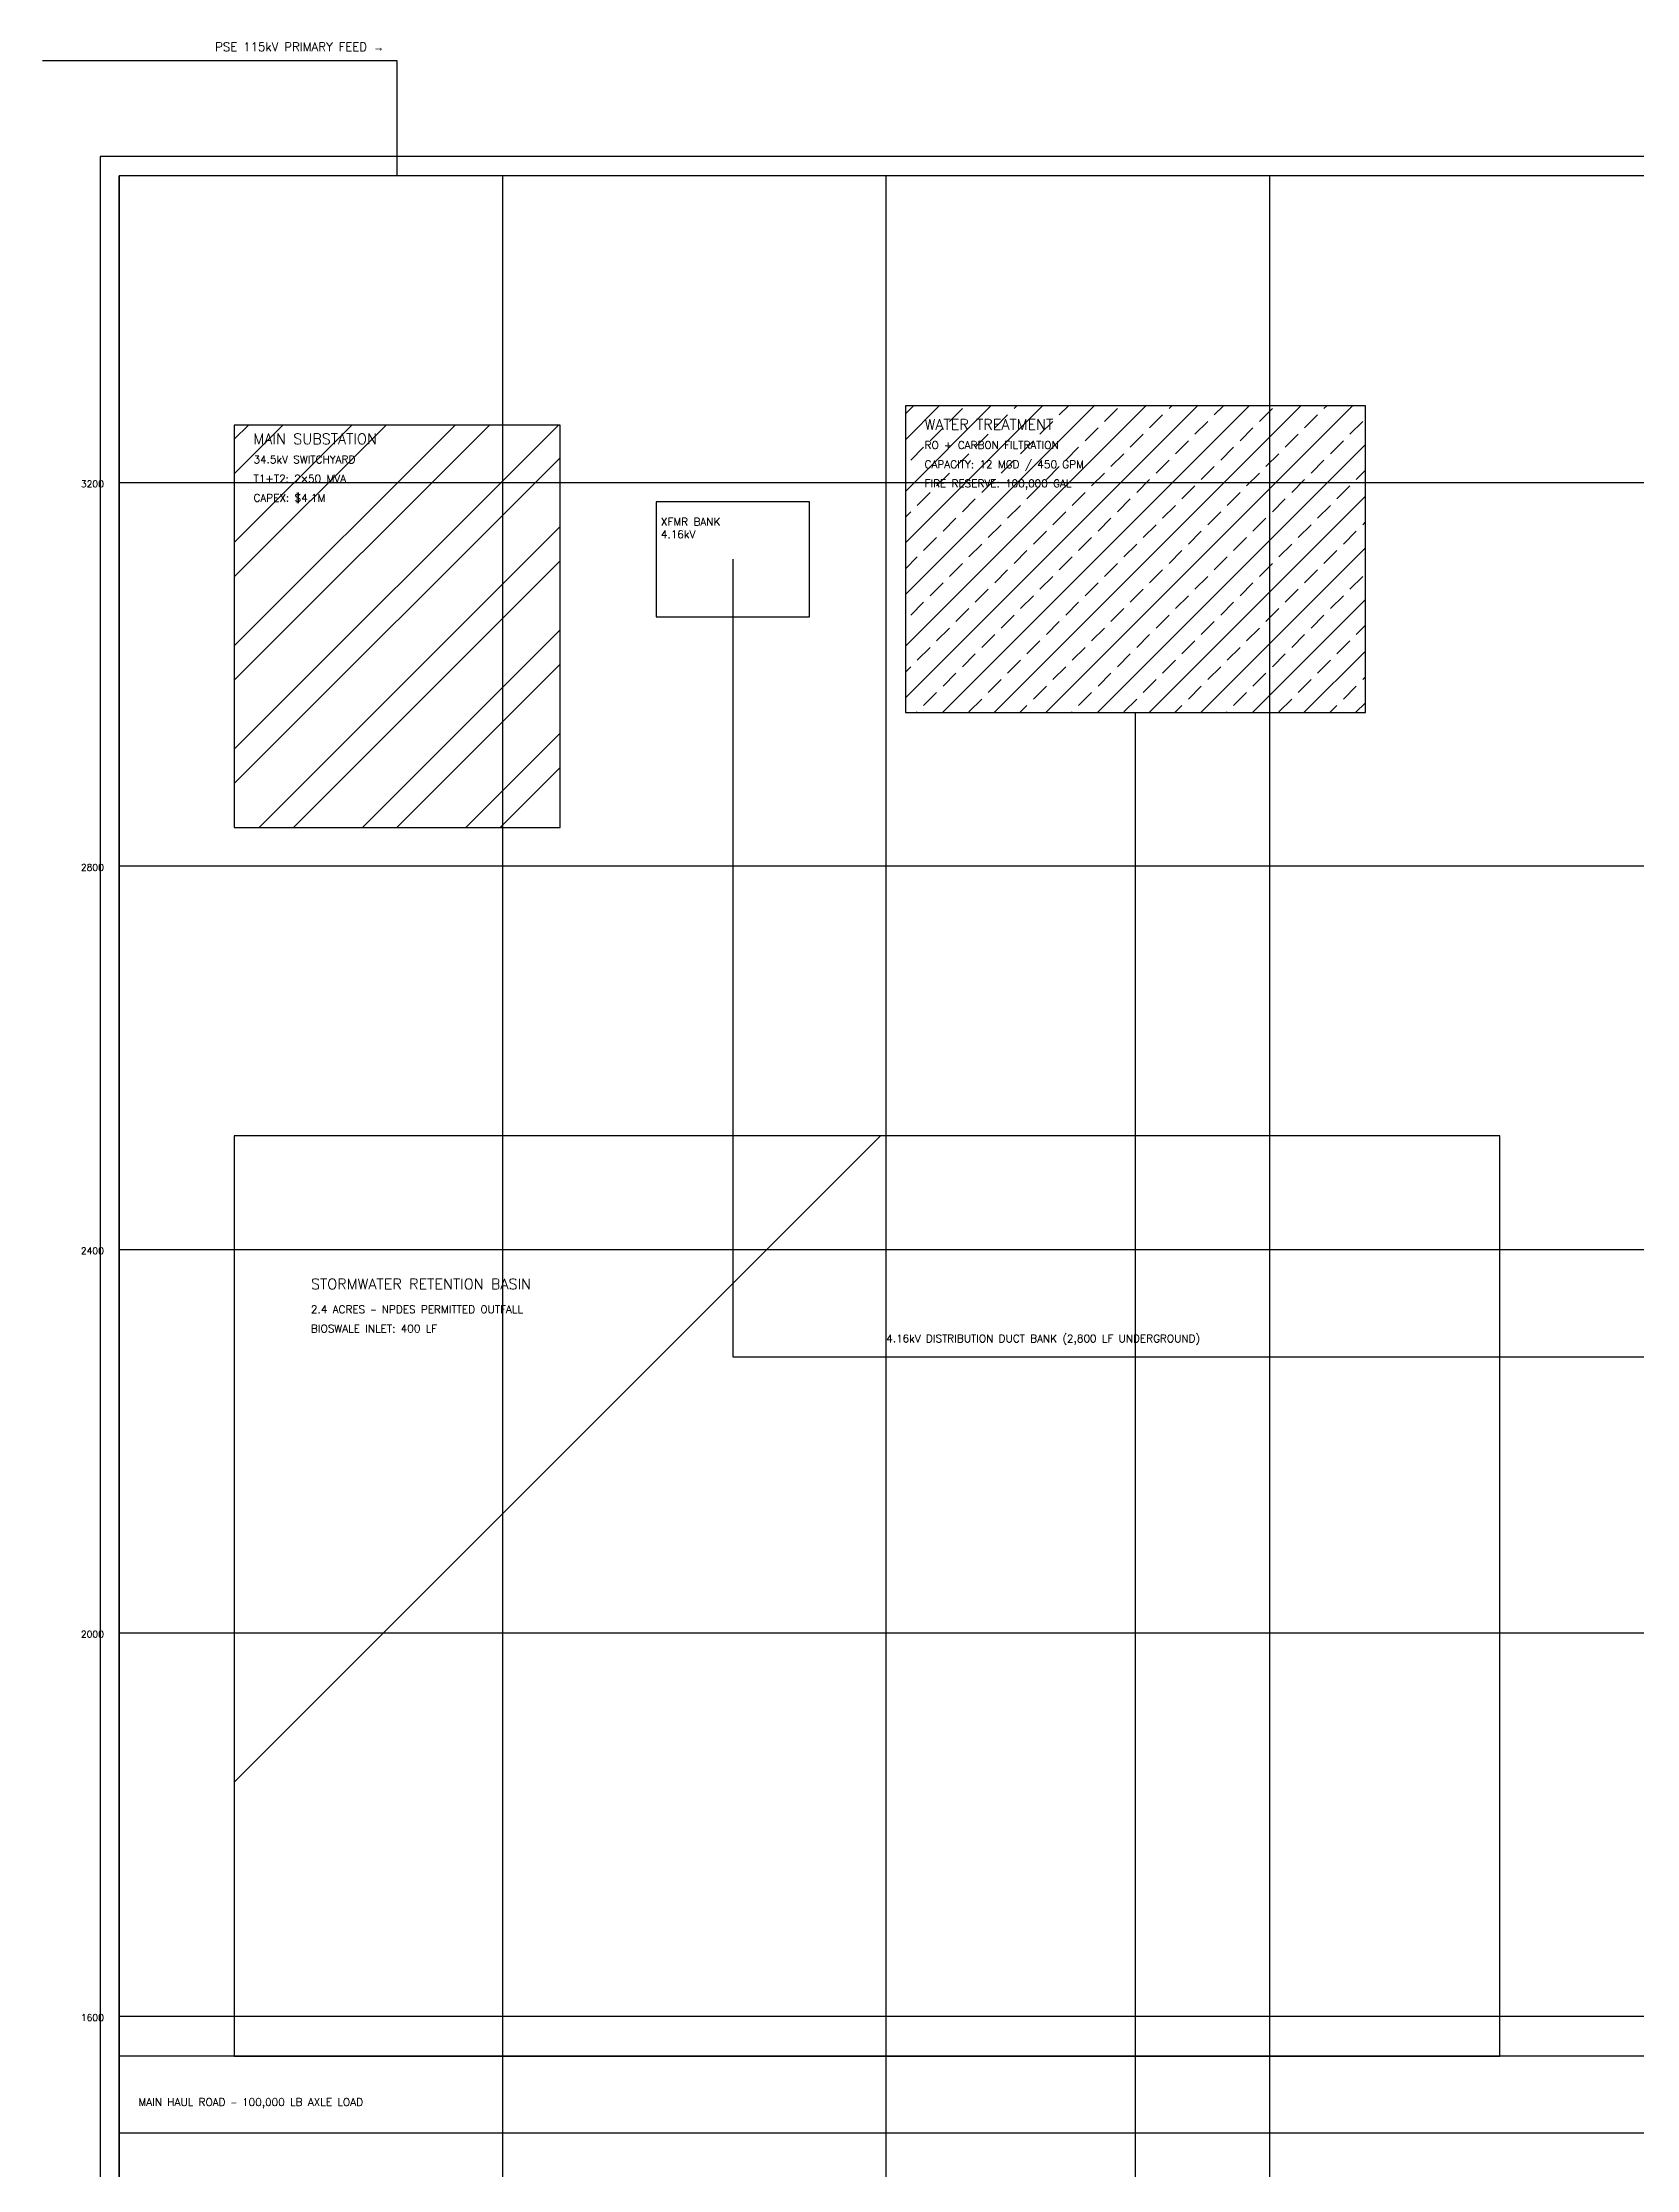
# Model space of a CAD drawing. Extents: x -30 to 4930, y -120 to 3821.
# Drawn here: x -30 to 1633, y 1490 to 3709 of the extents above; entities that cross this region are included whole.
import ezdxf

# ---------------------------------------------------------------- set-up
doc = ezdxf.new("R2010")
doc.units = 0
for name, color, linetype in [('A-BLDG-UTIL', 3, 'Continuous'), ('C-SITE-BOUN', 7, 'Continuous'), ('C-SITE-ROAD', 8, 'Continuous'), ('C-SITE-STRM', 5, 'Continuous'), ('E-UTIL-POWR', 2, 'Continuous'), ('P-UTIL-WATR', 5, 'Continuous'), ('X-ANNO-GRID', 8, 'Continuous'), ('X-ANNO-TEXT', 7, 'Continuous'), ('Z-ZONE-SECU', 1, 'Continuous')]:
    doc.layers.add(name, color=color, linetype=linetype)
doc.styles.add('ENGINEERING', font='romans.shx')
doc.styles.add('TITLE', font='romand.shx')

msp = doc.modelspace()

# ---------------------------------------------------------------- hatches: boundary and pattern name
at = {"layer": 'A-BLDG-UTIL'}
h = msp.add_hatch(dxfattribs=at)
h.set_pattern_fill('ANSI33', scale=6)
h.paths.add_polyline_path([(870, 3010), (1350, 3010), (1350, 3330), (870, 3330)])
at = {"layer": 'C-SITE-STRM'}
h = msp.add_hatch(dxfattribs=at)
h.set_pattern_fill('AR-HBONE', scale=12)
h.paths.add_polyline_path([(170, 1608.4), (1490, 1608.4), (1490, 2568.4), (170, 2568.4)])
at = {"layer": 'E-UTIL-POWR'}
h = msp.add_hatch(dxfattribs=at)
h.set_pattern_fill('ANSI32', scale=8)
h.paths.add_polyline_path([(170, 2890), (510, 2890), (510, 3310), (170, 3310)])

# ---------------------------------------------------------------- linework, layer by layer
at = {"layer": 'A-BLDG-UTIL'}
msp.add_lwpolyline([(870, 3010), (1350, 3010), (1350, 3330), (870, 3330), (870, 3010)], dxfattribs=at)
at = {"layer": 'C-SITE-BOUN'}
msp.add_lwpolyline([(50, 50), (4010, 50), (4010, 3570), (50, 3570), (50, 50)], dxfattribs=at)
at = {"layer": 'C-SITE-ROAD'}
msp.add_lwpolyline([(50, 1528.4), (4010, 1528.4), (4010, 1608.4), (50, 1608.4), (50, 1528.4)], dxfattribs=at)
at = {"layer": 'C-SITE-STRM'}
msp.add_lwpolyline([(170, 1608.4), (1490, 1608.4), (1490, 2568.4), (170, 2568.4), (170, 1608.4)], dxfattribs=at)
at = {"layer": 'E-UTIL-POWR'}
for p, q in [((340, 3690), (-30, 3690)), ((340, 3570), (340, 3690))]:
    msp.add_line(p, q, dxfattribs=at)
for points in [[(170, 2890), (510, 2890), (510, 3310), (170, 3310), (170, 2890)], [(610, 3110), (770, 3110), (770, 3230), (610, 3230), (610, 3110)], [(690, 3170), (690, 2338), (1250, 2338), (2650, 2338), (3250, 2338)]]:
    msp.add_lwpolyline(points, dxfattribs=at)
at = {"layer": 'P-UTIL-WATR'}
msp.add_line((1110, 50), (1110, 3010), dxfattribs=at)
at = {"layer": 'X-ANNO-GRID'}
for p, q in [((50, 50), (50, 3570)), ((450, 50), (450, 3570)), ((850, 50), (850, 3570)), ((1250, 50), (1250, 3570)), ((50, 3250), (4010, 3250)), ((50, 2850), (4010, 2850)), ((50, 2450), (4010, 2450)), ((50, 2050), (4010, 2050)), ((50, 1650), (4010, 1650))]:
    msp.add_line(p, q, dxfattribs=at)
at = {"layer": 'Z-ZONE-SECU'}
msp.add_lwpolyline([(30, 30), (4030, 30), (4030, 3590), (30, 3590)], close=True, dxfattribs=at)

# ---------------------------------------------------------------- texts
at = {"layer": 'X-ANNO-GRID', "style": 'ENGINEERING'}
for s, p in [('3200', (10, 3245)), ('2800', (10, 2845)), ('2400', (10, 2445)), ('2000', (10, 2045)), ('1600', (10, 1645))]:
    msp.add_text(s, height=7, dxfattribs=at).set_placement(p)
at = {"layer": 'X-ANNO-TEXT'}
for s, height, style, p in [('PSE 115kV PRIMARY FEED →', 9, 'ENGINEERING', (150, 3700)), ('WATER TREATMENT', 11, 'TITLE', (890, 3305)), ('MAIN SUBSTATION', 11, 'TITLE', (190, 3290)), ('RO + CARBON FILTRATION', 8, 'ENGINEERING', (890, 3285)), ('34.5kV SWITCHYARD', 8, 'ENGINEERING', (190, 3270)), ('CAPACITY: 12 MGD / 450 GPM', 8, 'ENGINEERING', (890, 3265)), ('T1+T2: 2×50 MVA', 8, 'ENGINEERING', (190, 3250)), ('FIRE RESERVE: 100,000 GAL', 8, 'ENGINEERING', (890, 3245)), ('CAPEX: $4.1M', 8, 'ENGINEERING', (190, 3230)), ('XFMR BANK', 8, 'ENGINEERING', (615, 3205)), ('4.16kV', 8, 'ENGINEERING', (615, 3192)), ('STORMWATER RETENTION BASIN', 11, 'TITLE', (250, 2408.4)), ('2.4 ACRES — NPDES PERMITTED OUTFALL', 8, 'ENGINEERING', (250, 2383.4)), ('BIOSWALE INLET: 400 LF', 8, 'ENGINEERING', (250, 2363.4)), ('4.16kV DISTRIBUTION DUCT BANK (2,800 LF UNDERGROUND)', 8, 'ENGINEERING', (850, 2353)), ('MAIN HAUL ROAD — 100,000 LB AXLE LOAD', 8, 'ENGINEERING', (70, 1556.4))]:
    msp.add_text(s, height=height, dxfattribs=dict(at, style=style)).set_placement(p)

doc.saveas('drawing.dxf')
